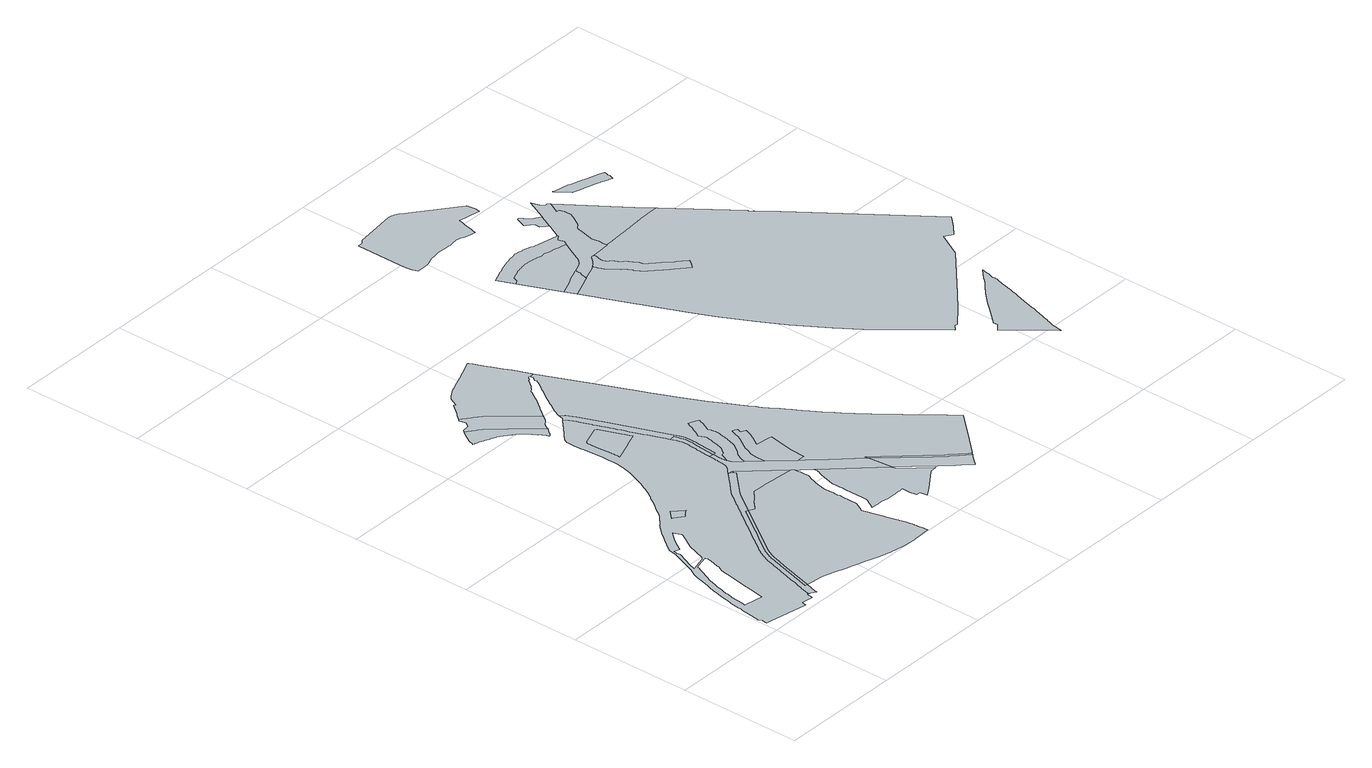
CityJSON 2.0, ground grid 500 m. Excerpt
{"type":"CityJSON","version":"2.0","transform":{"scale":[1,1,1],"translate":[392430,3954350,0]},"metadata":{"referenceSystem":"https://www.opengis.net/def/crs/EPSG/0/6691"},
"CityObjects":{
"object1":{"type":"GenericCityObject","attributes":{"class":"18","urbanPlanType":"21","prefecture":"13","city":"13100"},"geometry":[{"type":"MultiSurface","lod":"0","boundaries":[[[0,1,2,3,4,5,6,7,8,9,10,11,12,13,14,15,16,17,18,19,20,21,22,23,24,25,26,27,28,29,30,31,32,33,34,35,36,37]]]}]},
"object2":{"type":"GenericCityObject","attributes":{"class":"18","urbanPlanType":"21","prefecture":"13","city":"13100"},"geometry":[{"type":"MultiSurface","lod":"0","boundaries":[[[38,39,40,41,42,43,44,45,46,47,48,49,50]]]}]},
"object3":{"type":"GenericCityObject","attributes":{"class":"18","urbanPlanType":"21","prefecture":"13","city":"13100"},"geometry":[{"type":"MultiSurface","lod":"0","boundaries":[[[51,52,53,54,55,56,57,58,59,60,61,62,63,64,65,66,67,68,69,70,71,72,73,74,75,76,77,78,79,80,81,82,83,84,85,86,87,88,89,90,91,92,93,94,95,96,97,98,99,100,101,102,103,104,105,106,107,108,109,110,111,112,113,114,115,116,117,118,119,120,121,122,123,124,125,126,127,128,129,130,131,132,133,134,135,136,137,138,139,140,141,142,143,144,145,146,147,148,149,150,151,152,153,154,155,156,157,158,159,160,161,162,163,164,165,166,167,168,169,170,171,172,173,174,175,176,177,178,179,180,181,182,183,184,185,186,187,188,189,190,191,192,193,194,195,196,197,198,199,200,201,202,203,204,205,206,207,208,209,210,211,212,213,214,215,216,217,218,219,220,221,222,223,224,225,226,227,228,229,230,231,232,233,234,235,236,237,238,239,240,241,242,243,244,245,246,247,248,249,250,251,252,253,254,255,256,257,258,259,260,261,262,263,264,265,266,267,268,269,270,271,272,273,274,275,276,277,278,279,280,281,282,283,284,285,286,287,288,289,290,291,292,293,294,295,296,297,298,299,300,301,302,303,304,305,306,307,308,309,310,311,312,313,314,315,316,317,318,319,320,321,322,323,324,325,326,327,328,329,330,331,332,333,334,335,336,337,338,339,340,341,342,343,344,345,346,347,348,349,350,351],[352,353,354,355,356,357,358,359,360,361,362,363,364,365,366,367,368,369,370,371,372],[49,48,47,46,45,44,43,42,41,40,39,38,50],[373,374,375,376,377,378,379,380,381,382,383,384,385,386,387,388,389,390,391,392,393,394,395,396,397],[398,399,400,401,402,403,404,405,406,407,408,409,410,411,412,413,414,415,416,417,418,419,420,421,422,423,424,425,426,427,428,429,430,431,432,433,434,435,436,437]]]}]},
"object4":{"type":"GenericCityObject","attributes":{"class":"18","urbanPlanType":"21","prefecture":"13","city":"13100"},"geometry":[{"type":"MultiSurface","lod":"0","boundaries":[[[438,310,309,308,307,306,305,304,303,302,301,300,299,298,297,296,295,294,293,292,291,290,289,288,287,286,285,284,283,282,281,280,279,278,277,276,275,274,273,272,271,270,269,268,267,266,265,264,263,262,261,260,259,258,257,256,255,254,253,252,251,250,249,248,247,246,245,244,243,242,241,240,239,238,237,236,235,234,233,232,231,230,229,228,227,226,225,224,223,222,221,220,219,218,439,440,441,442,443,444,445,446,21,20,19,18,17,16,15,14,13,12,11,10,9,8,7,6,5,4,3,2,1,0,37,447,448,449,450]]]}]},
"object5":{"type":"GenericCityObject","attributes":{"class":"18","urbanPlanType":"21","prefecture":"13","city":"13100"},"geometry":[{"type":"MultiSurface","lod":"0","boundaries":[[[451,452,453,454,455,456,457,458,459,460,461,462,463,464,465,466,467,468,469,37,36,35,34,33,32,31,30,29,28,27,26,25,24,23,22,21,470,471,472,473,474,475,476,477,478,479,480,481,482,483,484,485,486,487,488,489,490,491,492,493,494,495,496,497,498,499,500,501,502,503,504,505,506,507,508,509,510,511,512,513,514,515,516,517,518,519,520,521,522,523,524,525,526,527,528,529,530,531,532,533,534,535,536,537,538,539,540,541,542,543,544]]]}]},
"object6":{"type":"GenericCityObject","attributes":{"class":"18","urbanPlanType":"21","prefecture":"13","city":"13100"},"geometry":[{"type":"MultiSurface","lod":"0","boundaries":[[[545,546,547,548,549,550,551,552,553,554,555,556,557,558,559,560,561,562,563,564,565,566,567,568,569,570,571,572,573,574,575,576,577,578,579,580,581,582,583,584,585,586,587,588,589,590,591,592,593,594,595,596,597,598,599,600,601,602,603,604,605,606,607,608,609,610,611,612,613,614,615,616,617,618,619,620,621,622,623,624,625,626,627,628,629,630,631,632,633,634,635,636,637,638]]]}]},
"object7":{"type":"GenericCityObject","attributes":{"class":"18","urbanPlanType":"21","prefecture":"13","city":"13100"},"geometry":[{"type":"MultiSurface","lod":"0","boundaries":[[[639,450,449,448,447,37,469,468,467,466,465,464,463,462,461,460,459,458,457,456,455,454,453,452,451,544]]]}]},
"object8":{"type":"GenericCityObject","attributes":{"class":"18","urbanPlanType":"21","prefecture":"13","city":"13100"},"geometry":[{"type":"MultiSurface","lod":"0","boundaries":[[[640,641,642,643,644,645,646,647,648,649,650,651,555,554,553,552,551,550,549,548,547,546,545,638,652,653,654,655,656,657,658,659,660]]]}]},
"object9":{"type":"GenericCityObject","attributes":{"class":"18","urbanPlanType":"21","prefecture":"13","city":"13100"},"geometry":[{"type":"MultiSurface","lod":"0","boundaries":[[[311,310,438]]]}]},
"object10":{"type":"GenericCityObject","attributes":{"class":"18","urbanPlanType":"21","prefecture":"13","city":"13100"},"geometry":[{"type":"MultiSurface","lod":"0","boundaries":[[[661,438,450,639]]]}]},
"object11":{"type":"GenericCityObject","attributes":{"class":"18","urbanPlanType":"21","prefecture":"13","city":"13100"},"geometry":[{"type":"MultiSurface","lod":"0","boundaries":[[[371,370,369,368,367,366,365,364,363,362,361,360,359,358,357,356,355,354,353,352,372]]]}]},
"object12":{"type":"GenericCityObject","attributes":{"class":"18","urbanPlanType":"21","prefecture":"13","city":"13100"},"geometry":[{"type":"MultiSurface","lod":"0","boundaries":[[[662,663,664,665,666,667,668,669,670,671,672,673,674,675,676,677,678,679,680,681,682,683,684,685,92,91,90,89,88,87,86,85,84,83,82,81,80,79,78,77,76,75,74,73,72,71,70,69,68,67,66,65,64,63,62,61,60,59,58,57,56,55,54,53,52,51,351,686,687,688,689,690,691,692,693,694,695,696,697]]]}]},
"object13":{"type":"GenericCityObject","attributes":{"class":"18","urbanPlanType":"21","prefecture":"13","city":"13100"},"geometry":[{"type":"MultiSurface","lod":"0","boundaries":[[[696,695,694,693,692,691,690,689,688,687,686,351,350,349,348,347,346,345,344,343,342,341,340,339,338,337,336,335,334,333,332,331,330,329,328,697]]]}]},
"object14":{"type":"GenericCityObject","attributes":{"class":"18","urbanPlanType":"21","prefecture":"13","city":"13100"},"geometry":[{"type":"MultiSurface","lod":"0","boundaries":[[[698,699,700,701,702,703,704,705,706,707,708,709,710,711,712,713,714,715,716,717,718,719,720,721,722,723,724,725,726,727,728,729,730,731,732,733,734,735,736,737,738,739,740,741,742,743,744,745,647,646,645,644,643,642,641,640,660,746,747,748,749,750,751,752,753,754,755,756,757,758,759,760,761,762,763,764,765,766,767]]]}]},
"object15":{"type":"GenericCityObject","attributes":{"class":"18","urbanPlanType":"21","prefecture":"13","city":"13100"},"geometry":[{"type":"MultiSurface","lod":"0","boundaries":[[[328,327,326,325,324,323,322,321,320,319,318,317,316,315,314,313,312,311,438,661,639,544,543,768,769,770,771,772,773,774,775,776,777,778,779,780,781,782,783,784,785,786,787,788,789,790,791,792,793,794,795,796,797,798,799,800,801,802,803,697]]]}]},
"object16":{"type":"GenericCityObject","attributes":{"class":"18","urbanPlanType":"21","prefecture":"13","city":"13100"},"geometry":[{"type":"MultiSurface","lod":"0","boundaries":[[[804,805,806,807,808,809,810,811,812,813,814,815,816,817,818,819,820,821,822,823,824,825,826,827,828,829,830,831,832,833,834,835,836,837,838,839,840,841,842,843,844,845,846,847,848,849,850,851,852,853,854,855,856,857,858,859,860,861,862,863,864,865,866,867,791,790,789,788,787,786,785,784,783,782,781,780]]]}]},
"object17":{"type":"GenericCityObject","attributes":{"class":"18","urbanPlanType":"21","prefecture":"13","city":"13100"},"geometry":[{"type":"MultiSurface","lod":"0","boundaries":[[[771,770,868,869,870,871,872,873,874,875,876,877,878,879,880,881,882,883,884,885,886,887,888,889,890,891,892,893,894,895,896,897,898,899,900,901,902,903,904,905,906,907,908,909,910,911,912,913,914,915,916,917,918,919,920,921,922,923,924,772]]]}]},
"object18":{"type":"GenericCityObject","attributes":{"class":"18","urbanPlanType":"21","prefecture":"13","city":"13100"},"geometry":[{"type":"MultiSurface","lod":"0","boundaries":[[[925,926,927,928,929,930,931,932,933,934,935,936,937,938,939,940,941,942,943,944,945,946,947,948,949,950,951,952,953,954,955,956,957,958,959,960,961,962,963,964,778,777,776]]]}]},
"object19":{"type":"GenericCityObject","attributes":{"class":"18","urbanPlanType":"21","prefecture":"13","city":"13100"},"geometry":[{"type":"MultiSurface","lod":"0","boundaries":[[[965,966,967,968,969,773,772,970,971,972,973,974,975,976,977,978]]]}]},
"object20":{"type":"GenericCityObject","attributes":{"class":"18","urbanPlanType":"21","prefecture":"13","city":"13100"},"geometry":[{"type":"MultiSurface","lod":"0","boundaries":[[[979,980,981,982,983,984,985,773,969,968,967,966,965,978,986,987]]]}]},
"object21":{"type":"GenericCityObject","attributes":{"class":"18","urbanPlanType":"21","prefecture":"13","city":"13100"},"geometry":[{"type":"MultiSurface","lod":"0","boundaries":[[[988,989,990,991,992,993,994,995,996,997,998,999,1000,1001,1002,1003,1004,1005,1006,1007,1008,1009,1010,1011,1012,1013,1014,1015,1016,1017,1018,1019,1020,1021,1022,1023,1024,1025,1026,1027,1028,1029,1030,1031,1032,1033,1034,1035,1036,1037,1038,1039,767,766,765,1040,1041,1042,1043,1044,1045,1046,1047,1048,1049,1050,1051,1052,1053,1054,1055,1056,1057,1058,1059,680,679,678,677,676,675,674,673,672,671,670,669,668,667,666,665,664,663,662,697,803,802,801,800,799,798,797,796,795,794,793,792,791,867,866,865,864,863,862,861,860,859,858,857,856,855,854,853,852,851,850,849,848,847,846,845,844,843,842,841,840,839,838,837,836,835,834,833,832,831,830,829,828,827,826,825,824,823,822,821,820,819,818,817,816,815,814,813,812,811,810,809,808,807,806,805,804,780,779,778,964,963,962,961,960,959,958,957,956,955,954,953,952,951,950,949,948,947,946,945,944,943,942,941,940,939,938,937,936,935,934,933,932,931,930,929,928,927,926,925,776,775,774,773,985,984,983,982,981,980,979,987,1060,1061,1062]]]}]},
"object22":{"type":"GenericCityObject","attributes":{"class":"18","urbanPlanType":"21","prefecture":"13","city":"13100"},"geometry":[{"type":"MultiSurface","lod":"0","boundaries":[[[1063,1064,1065,1066,1067,1068,1069,1070,1071,1072,1073,1074,1075,1076,1077,1078,1079,1080,1081,1082]]]}]},
"object23":{"type":"GenericCityObject","attributes":{"class":"18","urbanPlanType":"21","prefecture":"13","city":"13100"},"geometry":[{"type":"MultiSurface","lod":"0","boundaries":[[[1083,1084,1085,1086,1087,1088,1089,1090,1091,1092,1093,1094,1095,1096,1097,1098,1099,1100,1101,1102,1103,1104,1105,1106,1107,1108,1109,1110,1111,1112,1113,1114,1115,1116,1117,1077,1076,1075,1074,1073,1072,1071,1070,1069,1118,1119,1120,1121,1122,1123,1124,1125,1126,1127,1128,1129,1130,1131,1132,1133,1134,1135,1136,1137]]]}]},
"object24":{"type":"GenericCityObject","attributes":{"class":"18","urbanPlanType":"21","prefecture":"13","city":"13100"},"geometry":[{"type":"MultiSurface","lod":"0","boundaries":[[[1138,1139,1140,1141,1142,1143,1144,1145,1146,1147,1148,1149,1150,1151,1152,1153,1154,1155,1156,1157,1158,1159,1160,1161,1162,1117,1116,1115,1114,1113,1112,1111,1110,1109,1108,1107,1106,1105,1104,1103,1102,1101,1100,1099,1098,1097,1096,1095,1094,1093,1092,1091,1090,1089,1088,1087,1086,1085,1084,1083,1137,1163,1164,1165,1166]]]}]},
"object25":{"type":"GenericCityObject","attributes":{"class":"18","urbanPlanType":"21","prefecture":"13","city":"13100"},"geometry":[{"type":"MultiSurface","lod":"0","boundaries":[[[1167,1168,1169,1170,1171,1172,1173,1174,1175,1176,1177,1178,1179,1180,1181,1182,1183,1184,1185,1186,1187,1188,1189,1190,1191,1192,1193,1194,1195,1196,1197,1198,1199,1200,1201,1202,1203,1204,1205,1206,1207,1208,1209,1210,1211,1212,1213,1214,1215,1216,1217,1218,1219,1220,1221,1222,1223,1224,1225]]]}]},
"object26":{"type":"GenericCityObject","attributes":{"class":"18","urbanPlanType":"21","prefecture":"13","city":"13100"},"geometry":[{"type":"MultiSurface","lod":"0","boundaries":[[[1226,1227,1228,1229,1230,1231,1232,1233,1234,1235,1236,1237,1238,1239,1240,1241,1242,1243,1244,1245,1246,1247,1248,1249,1250,1251,1252,1253,1254,1255,1256,1257,1258,1259,1260,1261,1262,1263,1264,1265,1266,1267,1268,1269,1270,1271,1272,1273,1274,1275,1276,1277,1278,1279,1280,1281,1282,1283,1284,1285,1286,1287,1288,1289,1290,1291,1292,1293,1294,1295,1296,1297,1298,1299,1300,1301,1302,1303,1304,1305,1306,1307,1308,1309,1310,1311,1312,1313,1314,1315,1316,1317]]]}]},
"object27":{"type":"GenericCityObject","attributes":{"class":"18","urbanPlanType":"21","prefecture":"13","city":"13100"},"geometry":[{"type":"MultiSurface","lod":"0","boundaries":[[[1318,1319,1320,1321,1322,1323,1324,1325,1326,1327,1328,1166,1165,1164,1163,1137,1136,1135,1134,1133,1132,1131,1130,1129,1128,1127,1126,1125,1124,1123,1122,1121,1120,1119,1118,1069,1068,1067,1066,1065,1064,1063,1082,1329,1330,1331,1332,1333,1334,1335,1336,1337,1338,1339,1340,1317,1316,1315,1314,1313,1312,1311,1310,1309,1308,1307,1306,1341,1342,1343,1344,1345,1346,1347,1348,1349,1350,1351,1352,1353,1354,1355,1356,1357,1358,1359,1360,1361,1362,1363,1364,1365,1366,1367,1368,1369,1370,1371,1372,1373,1374,1375,1376,1377,1378]]]}]},
"object28":{"type":"GenericCityObject","attributes":{"class":"18","urbanPlanType":"21","prefecture":"13","city":"13100"},"geometry":[{"type":"MultiSurface","lod":"0","boundaries":[[[1379,1380,1381,1382,1383,1384,1385,1386,1387,1388,1389,1390,1391,1392,1393,1394,1395,1396,1327,1326,1325,1324]]]}]},
"object29":{"type":"GenericCityObject","attributes":{"class":"18","urbanPlanType":"21","prefecture":"13","city":"13100"},"geometry":[{"type":"MultiSurface","lod":"0","boundaries":[[[1397,1398,1399,1400,1401,1402,1403,1404,1405,1406,1407,1408,1409,1410,1411,1412,1413,1414,1415,1416,1417,1418,1419,1420,1421,1422,1423,1424,1425,1426,1427,1428,1429,1430,1431,1432,1433,1434,1435,1436,1437,1438,1439,1440,1441,1349,1348,1347,1346,1345,1344,1343,1342,1341,1306,1305,1304,1303,1302,1301,1300,1299,1298,1297,1296,1295,1294,1293,1292,1291,1290,1289,1288,1287,1286,1285,1284,1283,1282,1281,1280,1279,1278,1277,1276,1275,1274,1273,1272,1271,1270,1269,1268,1267,1266,1265,1264,1263,1262,1261,1260,1259,1258,1257,1256,1255,1254,1253,1252,1251,1250,1249,1248,1247,1246,1245,1244,1243,1242,1241,1240,1239,1238,1237,1236,1235,1234,1233,1232,1231,1230,1229,1228,1227,1226,1317,1340,1339,1338,1337,1336,1335,1334,1333,1332,1331,1330,1329,1082,1081,1080,1079,1078,1442,1443,1444,1445,1446,1447,1448,1449]]]}]},
"object30":{"type":"GenericCityObject","attributes":{"class":"18","urbanPlanType":"21","prefecture":"13","city":"13100"},"geometry":[{"type":"MultiSurface","lod":"0","boundaries":[[[1450,1451,1452,1453,1454,1455,1456,1457,1458,1459,1460,1461,1462,1463,1464,1465,1466,1467,1468,1469,1470,1471,1472,1473,1474,1475,1476,1477,1478,1479,1480,1481,1482,1483,1484,1485,1486,1487,1488,1489,1490,1491,1492,1493,1494,1495,1496,1497,1498,1499,1500,1501,1502]]]}]},
"object31":{"type":"GenericCityObject","attributes":{"class":"18","urbanPlanType":"21","prefecture":"13","city":"13100"},"geometry":[{"type":"MultiSurface","lod":"0","boundaries":[[[1503,1378,1377,1376,1375,1374,1373,1372,1371,1370,1369,1368,1367,1366,1365,1364,1363,1362,1361,1360,1359,1358,1357,1356,1355,1354,1353,1352,1351,1350,1349,1441,1440,1439,1438,1437,1436,1435,1434,1433,1432,1431,1430,1429,1428,1427,1426,1425,1424,1423,1422,1421,1420,1419,1418,1417,1416,1415]]]}]},
"object32":{"type":"GenericCityObject","attributes":{"class":"18","urbanPlanType":"21","prefecture":"13","city":"13100"},"geometry":[{"type":"MultiSurface","lod":"0","boundaries":[[[1504,1505,1506,1507,1508,1509,1510,1511,1512,1513,1514,1515,1516,1517,1518,1519,1520,1521,1522,1523,1524,1525,1526,1527,1528,1529,1530,1531,1532,1533,1534,1535,1536,1537,1538,1539,1540,1541,1542,1543,1544]]]}]}
},
"vertices":[
[522,566,0],[513,570,0],[439,463,0],[427,446,0],[424,441,0],[409,420,0],[375,372,0],[370,364,0],[368,360,0],[364,355,0],[360,348,0],[358,344,0],[354,337,0],[351,330,0],[347,322,0],[347,320,0],[346,319,0],[342,307,0],[340,302,0],[336,288,0],[284,107,0],[293,105,0],[335,247,0],[349,296,0],[351,301,0],[352,306,0],[354,311,0],[356,316,0],[358,321,0],[360,326,0],[363,331,0],[365,336,0],[368,341,0],[370,346,0],[373,350,0],[376,355,0],[379,359,0],[523,566,0],
[361,720,0],[364,722,0],[368,724,0],[374,729,0],[378,731,0],[384,734,0],[344,772,0],[335,763,0],[320,748,0],[312,740,0],[317,737,0],[353,712,0],[359,718,0],
[694,1066,0],[693,1068,0],[688,1082,0],[673,1120,0],[670,1128,0],[664,1146,0],[661,1153,0],[648,1188,0],[647,1189,0],[644,1198,0],[640,1207,0],[633,1227,0],[630,1236,0],[626,1244,0],[622,1256,0],[619,1264,0],[614,1276,0],[613,1280,0],[612,1282,0],[611,1285,0],[611,1286,0],[609,1289,0],[608,1292,0],[607,1296,0],[601,1311,0],[598,1320,0],[592,1334,0],[591,1338,0],[576,1378,0],[571,1392,0],[568,1398,0],[565,1403,0],[565,1404,0],[563,1407,0],[561,1410,0],[561,1411,0],[558,1416,0],[554,1421,0],[554,1422,0],[553,1423,0],[550,1427,0],[546,1432,0],[525,1412,0],[522,1410,0],[508,1396,0],[503,1392,0],[486,1376,0],[478,1368,0],[459,1350,0],[454,1344,0],[452,1341,0],[451,1336,0],[449,1332,0],[449,1326,0],[447,1315,0],[447,1307,0],[447,1293,0],[448,1286,0],[448,1283,0],[449,1272,0],[449,1267,0],[450,1263,0],[456,1172,0],[456,1144,0],[456,1126,0],[455,1108,0],[453,1092,0],[451,1079,0],[450,1072,0],[447,1060,0],[444,1048,0],[440,1036,0],[435,1022,0],[431,1009,0],[429,1006,0],[421,986,0],[411,962,0],[408,956,0],[406,953,0],[399,937,0],[396,928,0],[386,911,0],[378,897,0],[373,891,0],[371,887,0],[367,882,0],[363,877,0],[360,872,0],[352,860,0],[344,849,0],[334,834,0],[325,822,0],[313,803,0],[308,797,0],[303,789,0],[299,785,0],[296,781,0],[293,778,0],[255,745,0],[251,742,0],[246,737,0],[241,732,0],[235,725,0],[229,718,0],[219,707,0],[201,683,0],[198,679,0],[197,678,0],[184,662,0],[173,646,0],[166,638,0],[159,628,0],[156,623,0],[153,618,0],[151,614,0],[150,613,0],[149,610,0],[148,605,0],[147,602,0],[144,580,0],[138,564,0],[124,529,0],[105,479,0],[103,475,0],[88,448,0],[84,438,0],[81,429,0],[69,384,0],[63,365,0],[59,352,0],[54,333,0],[50,321,0],[46,305,0],[42,287,0],[37,259,0],[35,249,0],[30,224,0],[30,223,0],[28,211,0],[25,194,0],[24,182,0],[22,172,0],[17,142,0],[12,107,0],[11,98,0],[11,96,0],[10,91,0],[18,80,0],[17,77,0],[16,67,0],[15,57,0],[32,53,0],[186,26,0],[190,25,0],[194,46,0],[195,46,0],[221,41,0],[223,41,0],[233,39,0],[235,39,0],[240,38,0],[243,52,0],[245,60,0],[246,65,0],[250,64,0],[251,69,0],[251,70,0],[252,71,0],[255,83,0],[261,105,0],[263,110,0],[268,128,0],[275,150,0],[277,159,0],[281,172,0],[295,219,0],[296,224,0],[299,233,0],[301,240,0],[304,250,0],[306,257,0],[308,265,0],[310,271,0],[312,276,0],[316,291,0],[319,300,0],[322,312,0],[324,316,0],[325,321,0],[327,325,0],[328,327,0],[329,330,0],[331,334,0],[331,335,0],[332,337,0],[334,341,0],[334,342,0],[335,343,0],[337,347,0],[338,349,0],[342,356,0],[345,362,0],[346,363,0],[349,367,0],[350,370,0],[352,373,0],[355,377,0],[361,386,0],[365,392,0],[373,403,0],[379,412,0],[383,418,0],[385,420,0],[387,424,0],[393,432,0],[401,443,0],[404,448,0],[408,454,0],[412,459,0],[416,465,0],[419,469,0],[428,483,0],[434,491,0],[437,495,0],[440,499,0],[447,510,0],[457,524,0],[463,533,0],[483,561,0],[485,564,0],[488,569,0],[495,578,0],[500,586,0],[502,589,0],[506,595,0],[509,599,0],[512,603,0],[516,609,0],[517,610,0],[518,611,0],[522,617,0],[526,623,0],[530,629,0],[530,630,0],[533,634,0],[552,660,0],[556,667,0],[565,680,0],[575,689,0],[592,706,0],[609,724,0],[610,725,0],[623,738,0],[632,747,0],[637,752,0],[643,758,0],[646,761,0],[647,762,0],[650,765,0],[654,769,0],[658,774,0],[669,785,0],[671,787,0],[673,789,0],[678,793,0],[684,799,0],[691,812,0],[694,832,0],[695,852,0],[696,854,0],[696,855,0],[696,857,0],[696,858,0],[696,862,0],[696,863,0],[696,864,0],[697,868,0],[699,893,0],[701,911,0],[703,941,0],[704,953,0],[705,962,0],[706,972,0],[707,988,0],[708,994,0],[709,1004,0],[708,1009,0],[708,1014,0],[708,1019,0],[707,1021,0],[707,1024,0],[707,1025,0],[706,1027,0],[706,1029,0],[705,1034,0],[703,1039,0],[703,1042,0],[702,1045,0],[700,1050,0],[697,1058,0],[694,1065,0],[496,1131,0],[496,1143,0],[496,1150,0],[496,1159,0],[495,1166,0],[495,1169,0],[491,1221,0],[490,1235,0],[489,1271,0],[494,1280,0],[571,1308,0],[580,1304,0],[612,1220,0],[616,1209,0],[622,1193,0],[624,1187,0],[627,1181,0],[624,1179,0],[606,1172,0],[587,1165,0],[569,1158,0],[219,582,0],[218,580,0],[216,577,0],[216,576,0],[188,498,0],[180,491,0],[136,479,0],[125,476,0],[119,475,0],[125,496,0],[155,567,0],[154,582,0],[156,598,0],[179,590,0],[199,622,0],[206,632,0],[216,646,0],[228,660,0],[242,677,0],[245,671,0],[246,669,0],[255,648,0],[255,643,0],[246,628,0],[242,622,0],[129,176,0],[105,180,0],[54,189,0],[56,204,0],[59,230,0],[60,236,0],[63,254,0],[67,275,0],[69,286,0],[73,301,0],[75,311,0],[77,320,0],[79,328,0],[82,339,0],[85,349,0],[91,368,0],[94,379,0],[106,408,0],[120,437,0],[122,443,0],[132,466,0],[133,468,0],[134,469,0],[135,470,0],[137,471,0],[138,472,0],[192,485,0],[194,476,0],[193,472,0],[192,468,0],[190,460,0],[182,424,0],[181,419,0],[180,414,0],[168,391,0],[162,361,0],[161,356,0],[155,321,0],[144,259,0],[138,225,0],
[663,769,0],[256,63,0],[259,61,0],[269,56,0],[270,55,0],[276,51,0],[278,50,0],[280,59,0],[280,61,0],[583,653,0],[588,660,0],[679,752,0],[673,759,0],
[805,617,0],[800,618,0],[798,618,0],[786,618,0],[745,622,0],[743,623,0],[739,623,0],[737,623,0],[730,624,0],[689,627,0],[686,627,0],[681,627,0],[628,628,0],[597,598,0],[596,598,0],[573,580,0],[572,579,0],[545,553,0],[531,562,0],[304,104,0],[316,102,0],[361,97,0],[371,95,0],[379,94,0],[388,91,0],[394,89,0],[411,84,0],[464,65,0],[479,61,0],[508,53,0],[546,42,0],[547,42,0],[588,28,0],[614,20,0],[616,19,0],[618,19,0],[636,15,0],[642,13,0],[644,13,0],[654,11,0],[707,3,0],[728,1,0],[751,1,0],[752,1,0],[756,1,0],[763,2,0],[791,3,0],[825,5,0],[831,6,0],[830,26,0],[830,28,0],[829,31,0],[828,45,0],[827,55,0],[826,62,0],[826,65,0],[821,91,0],[821,93,0],[820,97,0],[816,111,0],[816,112,0],[815,115,0],[813,125,0],[811,134,0],[801,171,0],[797,183,0],[794,197,0],[776,263,0],[777,264,0],[786,279,0],[798,301,0],[799,303,0],[799,305,0],[800,339,0],[800,364,0],[800,382,0],[800,385,0],[800,396,0],[800,414,0],[800,426,0],[800,431,0],[800,446,0],[799,455,0],[810,498,0],[813,511,0],[819,530,0],[823,535,0],[829,548,0],[827,566,0],[827,574,0],[826,584,0],[825,597,0],[825,608,0],[817,617,0],
[382,1543,0],[340,1591,0],[336,1595,0],[332,1600,0],[327,1604,0],[323,1608,0],[318,1612,0],[313,1616,0],[309,1620,0],[304,1624,0],[269,1651,0],[263,1643,0],[258,1637,0],[254,1630,0],[250,1623,0],[246,1617,0],[242,1610,0],[238,1603,0],[235,1596,0],[232,1589,0],[229,1581,0],[227,1576,0],[234,1574,0],[235,1574,0],[244,1570,0],[252,1568,0],[259,1565,0],[265,1563,0],[269,1562,0],[273,1560,0],[278,1558,0],[281,1557,0],[284,1556,0],[285,1555,0],[287,1555,0],[289,1553,0],[296,1550,0],[306,1546,0],[313,1543,0],[317,1541,0],[322,1539,0],[325,1537,0],[327,1536,0],[331,1534,0],[337,1530,0],[340,1528,0],[344,1525,0],[347,1522,0],[350,1519,0],[355,1516,0],[357,1514,0],[359,1513,0],[361,1511,0],[364,1509,0],[364,1508,0],[366,1507,0],[368,1506,0],[368,1505,0],[373,1502,0],[377,1498,0],[379,1497,0],[383,1492,0],[385,1490,0],[391,1484,0],[395,1479,0],[398,1476,0],[401,1472,0],[404,1468,0],[406,1464,0],[408,1461,0],[410,1458,0],[413,1453,0],[416,1449,0],[417,1446,0],[421,1440,0],[426,1435,0],[428,1432,0],[430,1428,0],[432,1425,0],[434,1420,0],[439,1407,0],[441,1403,0],[446,1406,0],[445,1408,0],[448,1410,0],[452,1413,0],[453,1414,0],[454,1415,0],[455,1418,0],[456,1420,0],[461,1425,0],[466,1431,0],[468,1433,0],[472,1439,0],
[679,766,0],
[406,1640,0],[386,1661,0],[379,1667,0],[373,1673,0],[367,1678,0],[360,1684,0],[354,1689,0],[318,1716,0],[312,1709,0],[316,1680,0],[304,1662,0],[274,1657,0],[472,1441,0],[478,1450,0],[488,1465,0],[489,1466,0],[497,1472,0],[506,1479,0],[509,1482,0],[514,1490,0],[524,1504,0],
[677,769,0],
[729,889,0],[736,969,0],[738,989,0],[739,1000,0],[739,1009,0],[739,1020,0],[738,1026,0],[737,1033,0],[731,1056,0],[723,1077,0],[687,1168,0],[629,1323,0],[624,1335,0],[621,1344,0],[595,1411,0],[588,1424,0],[582,1436,0],[575,1445,0],[561,1461,0],[560,1458,0],[558,1450,0],[557,1449,0],[556,1441,0],[547,1433,0],[716,1068,0],[722,1052,0],[725,1042,0],[727,1031,0],[728,1024,0],[729,1016,0],[729,1002,0],[729,999,0],[728,990,0],[727,979,0],[726,971,0],[719,890,0],
[704,1711,0],[688,1748,0],[677,1776,0],[663,1804,0],[645,1845,0],[634,1870,0],[619,1905,0],[612,1920,0],[612,1921,0],[554,1896,0],[519,1881,0],[473,1862,0],[455,1854,0],[454,1854,0],[453,1854,0],[453,1853,0],[452,1853,0],[451,1853,0],[451,1852,0],[450,1852,0],[449,1852,0],[449,1851,0],[448,1851,0],[447,1851,0],[447,1850,0],[446,1850,0],[445,1850,0],[445,1849,0],[444,1849,0],[443,1849,0],[443,1848,0],[442,1848,0],[441,1848,0],[441,1847,0],[440,1847,0],[439,1847,0],[439,1846,0],[438,1846,0],[436,1845,0],[424,1837,0],[422,1836,0],[418,1834,0],[400,1820,0],[393,1805,0],[383,1782,0],[374,1785,0],[341,1742,0],[334,1737,0],[531,1514,0],[541,1526,0],[546,1534,0],[549,1537,0],[553,1543,0],[555,1546,0],[583,1583,0],[584,1584,0],[593,1597,0],[613,1631,0],[616,1636,0],[622,1640,0],[628,1646,0],[635,1652,0],[638,1654,0],[667,1691,0],[669,1689,0],[678,1700,0],[686,1700,0],[696,1699,0],[705,1703,0],[707,1704,0],
[839,593,0],[842,590,0],[871,559,0],[911,517,0],[1059,357,0],[1048,458,0],[955,558,0],[898,618,0],[881,637,0],[880,637,0],[802,723,0],[802,724,0],[752,777,0],[730,800,0],[730,801,0],[728,803,0],[727,805,0],[725,808,0],[724,810,0],[723,813,0],[722,815,0],[721,818,0],[720,821,0],[719,821,0],[719,823,0],[718,826,0],[717,829,0],[717,831,0],[716,834,0],[716,837,0],[716,840,0],[715,842,0],[715,845,0],[715,848,0],[715,851,0],[716,854,0],
[761,799,0],[770,822,0],[771,823,0],[782,833,0],[784,835,0],[797,853,0],[802,861,0],[806,866,0],[809,871,0],[814,881,0],[820,901,0],[824,914,0],[824,915,0],[824,916,0],[828,931,0],[831,950,0],[833,959,0],[833,973,0],[833,976,0],[834,978,0],[834,979,0],[834,986,0],[831,996,0],[826,1005,0],[829,1010,0],[839,1031,0],[840,1033,0],[843,1041,0],[846,1047,0],[847,1050,0],[852,1064,0],[853,1064,0],[853,1066,0],[852,1067,0],[842,1072,0],[831,1077,0],[813,1083,0],[807,1068,0],[800,1052,0],[799,1050,0],[793,1038,0],[788,1029,0],[774,1004,0],[787,983,0],[787,974,0],[785,965,0],[784,960,0],[784,957,0],[780,941,0],[777,925,0],[774,915,0],[769,899,0],[766,892,0],[759,882,0],[747,866,0],[745,865,0],[742,864,0],[740,863,0],[738,863,0],[736,863,0],[734,863,0],[727,843,0],[727,842,0],[725,838,0],
[872,545,0],[871,538,0],[869,533,0],[867,528,0],[863,519,0],[862,516,0],[860,512,0],[856,499,0],[844,451,0],[843,447,0],[844,427,0],[844,426,0],[844,417,0],[844,405,0],[843,392,0],[843,382,0],[843,366,0],[844,363,0],[844,334,0],[843,312,0],[842,294,0],[839,286,0],[836,281,0],[824,259,0],[817,246,0],[823,246,0],[836,245,0],[847,245,0],[861,245,0],[865,245,0],[897,240,0],[903,240,0],[929,240,0],[933,240,0],[941,240,0],[951,241,0],[959,241,0],[976,242,0],[975,205,0],[979,180,0],[983,180,0],[984,180,0],[995,179,0],[1001,150,0],[1025,166,0],[1038,175,0],[1076,201,0],[1077,202,0],[1098,217,0],[1119,232,0],[1126,237,0],[1139,238,0],[1153,239,0],[1063,336,0],[1063,338,0],[1062,341,0],[1059,355,0],
[886,637,0],[912,638,0],[912,658,0],[914,676,0],[916,699,0],[934,804,0],[928,805,0],[864,814,0],[866,817,0],[887,850,0],[889,855,0],[893,860,0],[900,872,0],[910,899,0],[889,909,0],[896,926,0],[887,930,0],[886,930,0],[875,934,0],[872,925,0],[871,922,0],[865,907,0],[865,903,0],[860,891,0],[855,883,0],[855,882,0],[829,841,0],[820,827,0],[819,821,0],[815,812,0],[806,793,0],[805,788,0],[803,776,0],[801,763,0],[802,751,0],[802,749,0],[803,744,0],[802,735,0],[802,727,0],[802,726,0],
[1266,224,0],[1260,229,0],[1242,246,0],[1237,250,0],[1201,289,0],[1150,257,0],[1166,240,0],[1204,198,0],[1208,195,0],[1223,181,0],[1259,146,0],[1269,159,0],[1291,184,0],[1300,193,0],
[1299,207,0],[1246,256,0],[1237,265,0],[1085,430,0],[1070,446,0],[1047,472,0],[1047,464,0],[1300,194,0],[1306,201,0],
[1470,378,0],[1464,386,0],[1459,393,0],[1452,402,0],[1435,423,0],[1430,429,0],[1423,438,0],[1411,453,0],[1409,456,0],[1392,477,0],[1377,495,0],[1365,510,0],[1337,546,0],[1327,558,0],[1304,586,0],[1288,607,0],[1270,630,0],[1262,640,0],[1249,658,0],[1234,678,0],[1227,689,0],[1216,703,0],[1206,717,0],[1194,736,0],[1187,746,0],[1170,772,0],[1159,790,0],[1146,810,0],[1137,823,0],[1132,832,0],[1122,848,0],[1113,862,0],[1106,873,0],[1100,883,0],[1099,886,0],[1091,898,0],[1079,917,0],[1070,932,0],[1058,952,0],[1051,964,0],[1047,972,0],[1044,977,0],[1040,983,0],[1033,996,0],[1005,1047,0],[982,1089,0],[965,1122,0],[911,1236,0],[907,1244,0],[878,1311,0],[866,1339,0],[799,1493,0],[688,1695,0],[691,1689,0],[679,1672,0],[682,1665,0],[678,1657,0],[671,1645,0],[654,1619,0],[652,1616,0],[648,1610,0],[644,1603,0],[622,1572,0],[611,1553,0],[599,1533,0],[594,1524,0],[592,1521,0],[583,1506,0],[576,1493,0],[570,1483,0],[565,1473,0],[562,1466,0],[1307,201,0],[1364,263,0],[1471,378,0],
[1294,1954,0],[1297,1964,0],[1301,1977,0],[1305,1988,0],[1306,2000,0],[1306,2007,0],[1306,2010,0],[1302,2008,0],[1294,2006,0],[1282,2000,0],[1270,1995,0],[1261,1991,0],[1255,1989,0],[1236,1978,0],[1178,1954,0],[1196,1910,0],[1256,1935,0],[1257,1936,0],[1283,1947,0],[1293,1951,0],
[1395,2147,0],[1376,2151,0],[1372,2152,0],[1368,2152,0],[1362,2154,0],[1345,2157,0],[1335,2160,0],[1322,2164,0],[1305,2161,0],[1294,2164,0],[1286,2166,0],[1278,2167,0],[1269,2169,0],[1260,2170,0],[1254,2171,0],[1250,2171,0],[1246,2171,0],[1240,2171,0],[1234,2171,0],[1227,2171,0],[1217,2170,0],[1209,2169,0],[1199,2167,0],[1191,2166,0],[1182,2164,0],[1177,2163,0],[1172,2162,0],[1171,2161,0],[1169,2160,0],[1159,2156,0],[1150,2153,0],[1139,2149,0],[1134,2147,0],[1125,2124,0],[1109,2117,0],[1310,2012,0],[1319,2016,0],[1330,2021,0],[1341,2026,0],[1343,2026,0],[1347,2029,0],[1348,2030,0],[1349,2030,0],[1354,2036,0],[1358,2040,0],[1360,2042,0],[1363,2046,0],[1365,2048,0],[1370,2056,0],[1375,2067,0],[1378,2072,0],[1381,2078,0],[1388,2093,0],[1396,2107,0],[1414,2142,0],
[1333,2222,0],[1324,2227,0],[1296,2234,0],[1290,2235,0],[1284,2236,0],[1278,2237,0],[1272,2238,0],[1266,2239,0],[1259,2239,0],[1253,2240,0],[1250,2240,0],[1245,2239,0],[1240,2238,0],[1230,2236,0],[1223,2235,0],[1218,2234,0],[1213,2232,0],[1204,2230,0],[1191,2227,0],[1181,2224,0],[1165,2219,0],[1151,2214,0],[1140,2209,0],[1130,2206,0],[1080,2185,0],[1423,2160,0],[1416,2184,0],[1437,2199,0],[1437,2200,0],
[1004,2432,0],[1015,2436,0],[1030,2442,0],[1039,2445,0],[1046,2447,0],[1056,2449,0],[1070,2451,0],[1080,2453,0],[1088,2454,0],[1131,2452,0],[1147,2451,0],[1150,2451,0],[1162,2453,0],[1190,2458,0],[1210,2451,0],[1219,2447,0],[1245,2440,0],[1268,2435,0],[1273,2453,0],[1275,2462,0],[1277,2471,0],[1279,2480,0],[1281,2487,0],[1285,2503,0],[1287,2509,0],[1290,2520,0],[1291,2528,0],[1301,2526,0],[1312,2524,0],[1318,2523,0],[1339,2519,0],[1380,2512,0],[1383,2531,0],[1383,2536,0],[1379,2568,0],[1226,2686,0],[1193,2712,0],[1192,2713,0],[1188,2715,0],[1184,2717,0],[1180,2719,0],[1177,2721,0],[1173,2723,0],[1169,2725,0],[1165,2726,0],[1161,2728,0],[1157,2729,0],[1152,2730,0],[1148,2731,0],[976,2708,0],[961,2694,0],[942,2694,0],[940,2599,0],[940,2535,0],[940,2486,0],[942,2469,0],[945,2452,0],[952,2432,0],[983,2432,0],
[1366,1978,0],[1370,1970,0],[1371,1967,0],[1372,1964,0],[1372,1962,0],[1377,1950,0],[1380,1945,0],[1380,1942,0],[1384,1936,0],[1390,1929,0],[1392,1927,0],[1402,1915,0],[1409,1905,0],[1416,1893,0],[1423,1887,0],[1431,1877,0],[1440,1865,0],[1440,1864,0],[1441,1863,0],[1438,1854,0],[1450,1835,0],[1459,1826,0],[1464,1820,0],[1468,1817,0],[1479,1807,0],[1483,1804,0],[1485,1802,0],[1486,1800,0],[1490,1797,0],[1494,1794,0],[1497,1791,0],[1502,1786,0],[1506,1782,0],[1508,1780,0],[1515,1774,0],[1518,1770,0],[1523,1766,0],[1526,1762,0],[1531,1758,0],[1532,1757,0],[1535,1754,0],[1537,1752,0],[1586,1711,0],[1600,1729,0],[1614,1747,0],[1597,1760,0],[1594,1762,0],[1590,1766,0],[1583,1772,0],[1578,1776,0],[1573,1781,0],[1555,1798,0],[1547,1805,0],[1542,1810,0],[1540,1812,0],[1510,1840,0],[1507,1843,0],[1499,1850,0],[1495,1854,0],[1492,1857,0],[1493,1862,0],[1490,1873,0],[1479,1894,0],[1469,1907,0],[1459,1919,0],[1448,1931,0],[1445,1935,0],[1442,1939,0],[1440,1946,0],[1430,1958,0],[1422,1967,0],[1420,1970,0],[1418,1975,0],[1416,1979,0],[1416,1980,0],[1416,1983,0],[1417,1985,0],[1421,2002,0],[1422,2008,0],[1423,2017,0],[1423,2024,0],[1410,2023,0],[1407,2021,0],[1405,2019,0],[1401,2013,0],[1394,2005,0],[1391,2001,0],[1385,1996,0],[1383,1995,0],[1381,1993,0],[1376,1989,0],[1368,1984,0],
[1571,2360,0],[1559,2359,0],[1545,2377,0],[1538,2408,0],[1497,2323,0],[1496,2321,0],[1495,2320,0],[1494,2318,0],[1468,2265,0],[1467,2263,0],[1465,2257,0],[1297,1953,0],[1306,1957,0],[1311,1959,0],[1319,1962,0],[1326,1965,0],[1329,1966,0],[1332,1967,0],[1335,1968,0],[1341,1971,0],[1351,1975,0],[1355,1977,0],[1363,1981,0],[1424,2024,0],[1427,2025,0],[1435,2025,0],[1440,2026,0],[1460,2027,0],[1470,2028,0],[1477,2029,0],[1484,2029,0],[1503,2031,0],[1503,2033,0],[1503,2038,0],[1502,2049,0],[1503,2057,0],[1503,2067,0],[1503,2071,0],[1502,2075,0],[1502,2079,0],[1500,2091,0],[1498,2098,0],[1499,2103,0],[1500,2105,0],[1508,2139,0],[1512,2155,0],[1516,2175,0],[1516,2176,0],[1523,2183,0],[1533,2191,0],[1541,2200,0],[1548,2211,0],[1554,2222,0],[1571,2255,0],[1571,2280,0],[1571,2284,0],[1569,2293,0],[1565,2300,0],[1563,2301,0],[1553,2302,0],[1577,2351,0],
[1475,2332,0],[1463,2339,0],[1460,2342,0],[1452,2352,0],[1444,2364,0],[1438,2373,0],[1434,2376,0],[1428,2376,0],[1411,2334,0],[1418,2329,0],[1429,2320,0],[1443,2309,0],[1442,2305,0],[1441,2287,0],[1443,2285,0],[1450,2279,0],[1457,2272,0],[1462,2268,0],
[1891,769,0],[1902,767,0],[1984,833,0],[2049,891,0],[2246,1064,0],[2299,1164,0],[2334,1144,0],[2371,1177,0],[2393,1200,0],[2414,1224,0],[2055,1703,0],[2045,1717,0],[1999,1778,0],[1993,1778,0],[1989,1785,0],[1986,1789,0],[1987,1795,0],[1796,2048,0],[1794,2051,0],[1749,2050,0],[1743,2050,0],[1727,2049,0],[1713,2048,0],[1706,2047,0],[1704,2047,0],[1703,2047,0],[1699,2047,0],[1693,2046,0],[1689,2046,0],[1688,2046,0],[1679,2045,0],[1663,2044,0],[1661,2044,0],[1651,2043,0],[1642,2042,0],[1620,2040,0],[1605,2039,0],[1596,2038,0],[1589,2038,0],[1566,2036,0],[1562,2036,0],[1552,2035,0],[1538,2034,0],[1535,2033,0],[1514,2032,0],[1259,1760,0],[1358,1536,0],[1402,1438,0],[1463,1318,0],[1522,1216,0],[1606,1087,0],[1667,997,0],[1869,749,0],
[2113,510,0],[2118,523,0],[2124,541,0],[2125,543,0],[2131,564,0],[2135,576,0],[2136,580,0],[2138,587,0],[2140,595,0],[2145,610,0],[2150,626,0],[2151,629,0],[2161,667,0],[2162,669,0],[2166,685,0],[2168,691,0],[2168,693,0],[2174,712,0],[2175,715,0],[2181,732,0],[2182,735,0],[2185,747,0],[2187,754,0],[2188,758,0],[2189,763,0],[2197,794,0],[2202,815,0],[2204,821,0],[2209,838,0],[2210,843,0],[2211,846,0],[2212,852,0],[2212,856,0],[2210,861,0],[2214,875,0],[2216,882,0],[2218,888,0],[2220,899,0],[2225,920,0],[2189,887,0],[2187,884,0],[2177,872,0],[2165,859,0],[2149,846,0],[2119,819,0],[2076,773,0],[2051,744,0],[1991,674,0],[1991,657,0],[1965,635,0],[1999,594,0],[2105,466,0],[2106,464,0],
[1773,2079,0],
[1697,2335,0],[1700,2334,0],[1727,2326,0],[1730,2326,0],[1754,2319,0],[1758,2317,0],[1774,2313,0],[1788,2309,0],[1794,2307,0],[1797,2306,0],[1811,2300,0],[1824,2295,0],[1827,2294,0],[1841,2289,0],[1843,2294,0],[1849,2308,0],[1849,2311,0],[1848,2311,0],[1847,2315,0],[1850,2326,0],[1852,2334,0],[1827,2343,0],[1818,2346,0],[1812,2349,0],[1807,2349,0],[1774,2359,0],[1768,2363,0],[1767,2363,0],[1757,2366,0],[1749,2368,0],[1746,2369,0],[1713,2379,0],[1709,2380,0],[1690,2385,0],[1685,2386,0],[1670,2388,0],[1655,2391,0],[1652,2392,0],[1642,2395,0],[1642,2394,0],[1683,2338,0]
]}
